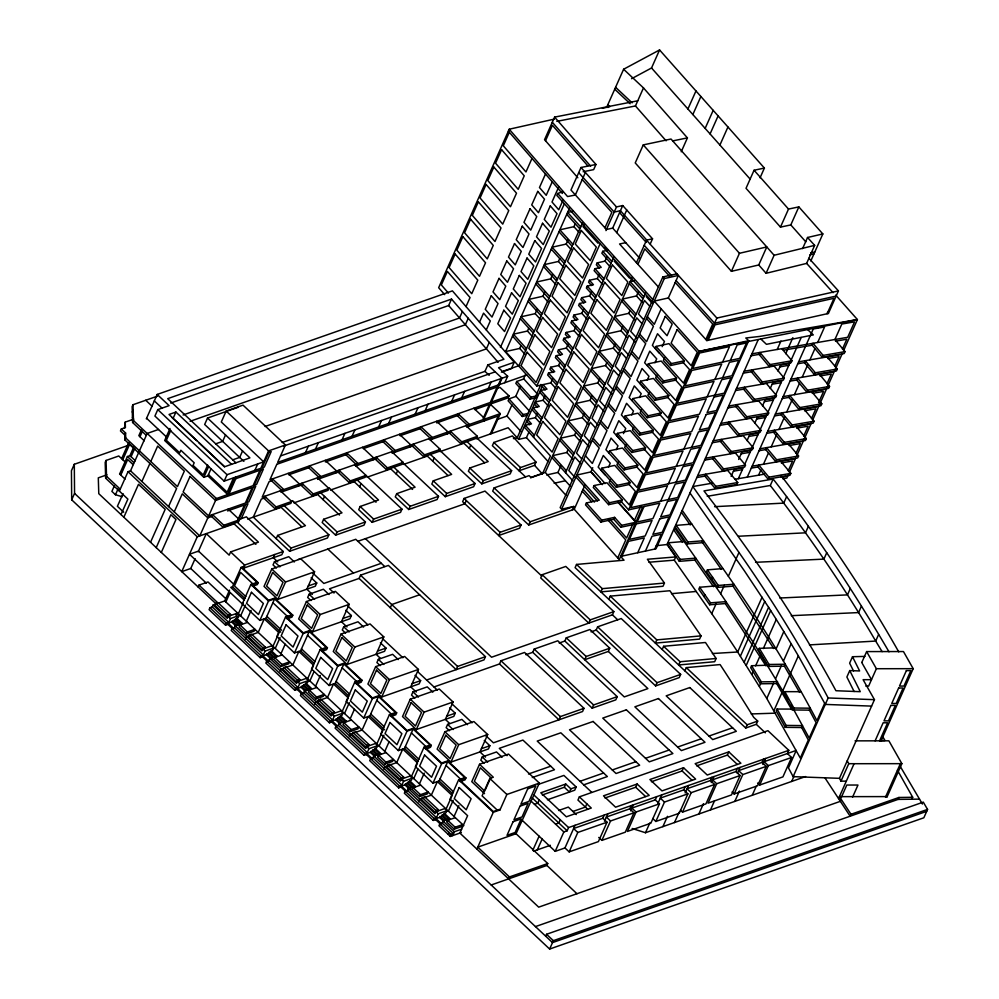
<?xml version="1.0" encoding="UTF-8"?>
<svg xmlns="http://www.w3.org/2000/svg" width="999" height="999" viewBox="0 0 999 999"><rect width="100%" height="100%" fill="white"/><g stroke="black" fill="none" stroke-linecap="round" stroke-linejoin="round"><path stroke-width="1.5" d="M608.528 467.107L610.239 463.236L603.309 455.482L598.176 467.107L605.094 474.862M616.271 449.725L617.981 445.841L611.051 438.086L605.918 449.712L624.1 469.88L636.962 467.107L637.824 465.172L622.489 448.002L609.627 450.774L608.766 452.709M623.438 433.616L625.724 428.459L618.806 420.691L613.661 432.317L620.591 440.072M631.755 414.935L633.466 411.064L626.548 403.309L621.403 414.922L628.334 422.677M639.497 397.54L641.208 393.668L634.29 385.914L629.145 397.54L647.327 417.694L660.202 414.922L661.063 412.987L645.729 395.816L632.854 398.589L631.992 400.524M647.24 380.144L648.963 376.273L642.032 368.519L636.9 380.144L643.818 387.899M654.994 362.749L656.705 358.878L649.775 351.124L644.642 362.749L662.812 382.917L675.686 380.132L676.548 378.209L661.213 361.039L648.339 363.811L647.477 365.746M662.162 346.653L664.447 341.483L657.517 333.728L652.384 345.354L659.303 353.109M128.796 445.167L74.301 464.285L71.441 470.716L71.691 499.825L549.637 949.05L923.838 817.781L927.559 809.402L923.276 802.122L546.553 934.277L545.691 936.2M71.691 499.825L74.563 493.394L74.301 464.285M125.025 461.85L118.781 455.981L106.044 460.452L105.182 462.387L105.657 478.221L127.884 499.113L120.991 514.572M133.741 419.143L125.237 422.115L125.412 427.56L121.316 428.996L120.454 430.919L124.713 434.927L124.863 439.897L176.598 488.523L168.569 506.555M125.237 422.115L124.5 428.134M157.405 396.166L132.992 404.732L132.13 406.655L132.605 422.502L146.316 435.389M132.293 412.1L133.154 410.164M124.713 434.927L125.574 432.992L121.316 428.996M132.455 417.532L133.317 415.596M105.657 478.221L106.518 476.286L106.044 460.452M124.863 439.897L125.724 437.962L125.574 432.992M132.605 422.502L133.466 420.567L132.992 404.732M121.628 458.641L128.809 442.52M122.765 459.715L129.683 444.18L133.079 447.377M114.273 486.038L111.888 491.396L115.459 494.755L122.315 496.715M125.05 479.095L119.63 474.001L127.41 456.531L129.945 455.644L133.654 447.315M122.677 469.355L120.792 473.588L119.63 474.001M120.767 475.062L127.685 459.528L133.079 464.597M141.334 430.045L138.836 435.664L144.281 440.784M146.329 418.831L157.193 394.443L452.41 290.871L514.235 362.237L511.376 368.668L501.411 372.165M131.081 456.705L134.79 448.376M139.972 436.738L142.47 431.118M115.459 494.755L117.969 489.123M119.368 491.108L128.009 471.703L130.532 470.816L147.165 433.454L158.504 429.483M157.193 394.443L169.106 405.644L157.78 409.615L154.92 416.059L224.163 481.143L260.826 468.281L268.569 450.899L285.414 444.98L243.019 405.132L226.174 411.039L221.303 421.99L263.699 461.85L227.035 474.7L224.163 481.143M123.039 493.656L117.407 506.306L123.726 512.25M123.839 517.245L138.499 484.303L165.172 509.378L150.512 542.32M141.883 481.481L149.925 463.449M150.774 461.513L157.667 446.053L184.34 471.128L177.46 486.588L125.724 437.962M173.052 418.494L175.924 412.05L231.543 464.335M170.017 428.471L164.66 440.509L203.821 477.322L207.879 475.899L210.976 468.943M170.779 430.369L166.358 440.284L179.708 452.822L180.844 450.249L194.193 462.787L193.044 465.359L203.259 474.962L207.68 465.047M238.299 407.242L207.53 418.032L204.658 424.475L243.893 461.363M156.194 547.652L170.854 514.722L175.961 519.517L161.301 552.447M174.238 511.9L182.28 493.856L207.817 517.869L212.063 516.371M203.821 477.322L208.591 466.62M225.512 434.94L222.652 441.383L215.647 443.843M235.065 521.715L234.103 523.863L197.253 536.788L181.731 571.653L190.759 568.493L195.105 558.728M234.628 479.108L259.965 470.217L253.084 485.676L216.421 498.538L199.788 535.901L130.532 470.816M242.545 450.961L239.685 457.405L232.68 459.852M198.214 551.76L206.281 533.628L229.171 555.144L230.607 551.923L258.429 542.157L236.626 521.665M233.491 478.034L227.185 492.207L208.454 474.612M235.489 477.172L227.747 494.567L207.879 475.899M228.908 494.155L235.789 478.696M223.851 525.262L212.5 514.597L211.638 516.52L222.989 527.197L223.851 525.262L239.523 519.767L228.172 509.103M198.114 587.05L198.976 585.114L207.992 581.955L226.348 599.213M254.87 470.379L257.73 463.936M238.486 518.481L244.48 505.007L227.585 510.926M239.048 519.418L245.642 504.595L247.964 503.783L241.358 518.606M239.523 519.767L238.661 521.703L222.989 527.197M225.549 625.149L226.411 623.214L228.734 622.402L212.263 606.93L209.952 607.754L209.091 609.677L225.549 625.149L227.872 624.338L230.444 618.543L239.148 615.484L236.875 613.349L228.184 616.408L227.322 618.344L213.124 605.007L211.988 607.579M285.414 444.98L277.672 462.375L526.785 374.987M213.124 605.007L224.738 600.936L229.545 590.109M225.861 601.997L230.082 592.532M244.38 600.212L230.757 587.4L232.492 586.8L241.134 567.395L244.031 566.371L244.605 566.908L243.744 568.843M283.254 551.523L244.605 565.084L243.182 568.306L281.818 554.745L283.254 551.523L246.353 516.845L237.887 519.817M276.074 506.943L264.723 496.278L263.861 498.214L275.212 508.878L276.074 506.943L291.733 501.448L280.382 490.784M283.816 489.547L282.954 491.483L271.603 480.819L272.465 478.883L283.816 489.547L319.93 476.91M227.372 617.157L228.222 615.234L230.544 614.41L218.057 602.684L215.734 603.496L214.885 605.431L227.372 617.157L229.683 616.346L230.544 614.41M305.494 452.622L308.366 446.178M236.551 618.031L242.22 623.364L235.264 625.811L233.978 628.708L228.296 623.376L233.953 620.579L238.286 617.419L239.148 615.484M236.014 615.284L236.875 613.349M242.27 603.883L250.899 584.477L257.03 582.33L241.134 567.395M238.361 613.736L243.169 602.909M260.177 657.692L261.026 655.769L263.349 654.944L234.403 627.747L232.08 628.558L231.219 630.481L260.177 657.692L262.487 656.88L265.072 651.086L273.776 648.026L271.503 645.903L262.799 648.95L261.938 650.886L235.264 625.811M240.622 615.871L245.442 605.044M291.733 501.448L290.871 503.384L275.212 508.878M298.614 485.989L299.475 484.053L288.124 473.389M315.497 449.113L318.369 442.669M276.186 538.648L277.622 535.427L305.444 525.674L283.641 505.182M244.605 566.908L242.282 567.719L258.179 582.654L257.317 584.59L252.422 586.313M242.22 623.364L241.795 624.338L236.114 618.993M274.775 554.495L273.339 557.717L277.747 561.85M246.303 621.203L251.124 610.389M294.355 561.962L288.748 556.693L274.475 561.7L273.039 564.922L276.311 568.006M312.362 594.393L306.83 589.198L314.573 571.803L300.774 558.828L271.778 569.005L264.036 586.401L277.834 599.375L315.309 586.226L316.745 583.004L311.139 577.747M246.516 633.89L247.377 631.955L254.92 629.308L254.058 631.243L246.516 633.89L239.148 626.96L239.997 625.024L247.54 622.377M245.467 639.06L246.616 636.475L258.217 632.404L264.248 618.881L279.008 632.754L272.977 646.278M249.226 634.964L248.364 636.9L261.988 649.712L262.849 647.777L265.172 646.965L251.548 634.153L249.226 634.964L262.849 647.777M313.199 493.918L301.848 483.254L300.986 485.189L312.337 495.854L313.199 493.918L328.858 488.424L317.507 477.759M320.941 476.523L320.08 478.459L308.728 467.794L309.59 465.859L320.941 476.523L356.543 464.06M265.522 497.627L261.326 499.1L253.296 517.132L289.623 551.273L291.059 548.064L328.883 534.79L292.545 500.649M234.278 584.727L198.501 551.098L189.473 554.258L259.865 620.416L268.506 601.011L274.625 598.863L291.658 614.872L285.527 617.02L276.885 636.425L294.493 652.959L300.612 650.811L309.253 631.418L326.273 647.414L320.155 649.562L311.513 668.968L329.108 685.514L335.239 683.366L343.881 663.96L360.901 679.957L359.752 682.542M342.045 439.797L344.917 433.354M259.865 620.416L265.984 618.269L274.625 598.863M277.834 599.375L285.577 581.98L314.573 571.803M323.089 499.65L324.525 496.428M352.048 436.288L354.907 429.845M328.858 488.424L327.997 490.359L312.337 495.854M335.751 472.964L336.613 471.029L325.249 460.364M264.31 648.888L265.172 646.965M320.192 492.345L341.995 512.849L323.614 519.293L322.178 522.514L335.614 535.152L363.998 525.187L365.434 521.965L329.096 487.824M271.179 650.574L276.848 655.906L269.892 658.353L268.594 661.251L262.924 655.918L266.408 654.695L272.914 649.962L273.776 648.026M294.792 690.247L295.654 688.311L297.977 687.499L269.031 660.289L266.708 661.101L265.846 663.036L294.792 690.247L297.115 689.422L299.7 683.628L308.404 680.581L306.131 678.446L297.427 681.493L296.566 683.428L269.892 658.353M275.249 648.413L280.07 637.599M349.463 482.829L350.324 480.894L365.996 475.399L365.135 477.335L349.463 482.829L338.112 472.152L338.973 470.229L350.324 480.894M358.079 463.499L357.217 465.434L345.866 454.77L346.715 452.834L358.079 463.499L393.169 451.223M258.179 582.654L252.048 584.802L268.519 600.274L274.638 598.126L292.807 615.197L291.945 617.132L287.038 618.856M554.308 119.106L509.228 129.221L438.661 287.7L444.68 294.63M328.883 534.79L327.447 538.011L289.623 551.273M282.168 654.919L274.625 657.567L273.763 659.502L281.144 666.433L288.686 663.786L289.548 661.862L282.005 664.497L281.144 666.433M509.328 132.268L503.309 145.792L525.961 171.953L531.992 158.416M330.457 490.059L354.22 481.73L355.182 479.582M378.596 426.973L381.468 420.529M276.848 655.906L276.423 656.88L270.741 651.548M280.931 653.746L285.14 644.28M328.971 594.505L323.376 589.235L309.103 594.243L307.667 597.464L310.939 600.549M335.614 535.152L337.05 531.93L365.434 521.965M346.99 626.935L341.458 621.74L349.2 604.345L335.402 591.383L306.406 601.548L298.664 618.943L312.462 631.917L349.937 618.768L351.373 615.546L345.766 610.289M359.64 486.825L361.076 483.603M388.599 423.464L391.458 417.02M372.877 459.94L373.738 458.004L362.387 447.34M280.095 671.603L281.243 669.03L292.844 664.959L298.876 651.423L313.624 665.297M283.853 667.519L282.992 669.442L296.616 682.255L298.938 681.443L299.8 679.507L286.176 666.695L283.853 667.519L297.477 680.319L299.8 679.507M170.692 403.047L448.663 305.532L451.523 299.088L503.933 359.265L487.849 364.91L484.977 371.353L282.205 442.482M294.493 652.959L303.122 633.566L309.253 631.418M356.743 479.532L378.546 500.024L360.164 506.481L358.728 509.69L372.165 522.327L400.549 512.362L401.973 509.153L354.645 464.735M312.462 631.917L320.204 614.522L349.2 604.345M387.462 467.869L376.111 457.205L375.249 459.128L386.601 469.805L387.462 467.869L403.121 462.375L391.77 451.71M395.204 450.474L394.343 452.41L382.992 441.745L383.853 439.81L395.204 450.474L431.243 437.862M367.008 477.247L390.771 468.906L391.72 466.758M415.147 414.148L418.019 407.704M296.616 682.255L297.477 680.319M462.387 311.551L459.515 317.994L183.092 414.972M466.021 306.581L470.042 297.565L447.377 271.416L441.346 284.94L448.389 293.069M372.165 522.327L373.601 519.105L401.973 509.153M637.749 100.799L554.595 117.108L544.555 139.648L577.847 177.785M305.806 683.116L311.476 688.461L304.52 690.896L303.221 693.793L297.552 688.461L301.024 687.237L307.542 682.504L308.404 680.581M396.191 474.001L397.627 470.779M425.149 410.639L428.009 404.208M545.516 140.759L552.41 125.3L587.762 165.784M403.121 462.375L402.26 464.31L386.601 469.805M410.002 446.915L410.864 444.98L399.513 434.315M307.605 678.821L313.024 666.645M468.244 318.294L465.384 324.737L190.122 421.291M329.42 722.789L330.282 720.853L332.605 720.042L303.659 692.831L301.336 693.643L300.474 695.579L329.42 722.789L331.743 721.977L334.328 716.171L343.032 713.124L340.759 710.988L332.055 714.035L331.193 715.971L304.52 690.896M309.877 680.956L314.098 671.49M292.807 615.197L286.676 617.357L303.134 632.829L309.265 630.669L327.422 647.752L326.561 649.675L321.666 651.398M316.795 687.462L309.253 690.109L308.391 692.045L315.771 698.975L323.314 696.34L324.176 694.405L316.633 697.052L315.771 698.975M334.041 593.031L329.533 588.786L359.091 578.421L360.527 575.199L388.399 565.422L485.464 656.655L484.028 659.877L426.598 680.019M393.294 466.708L415.097 487.2L396.715 493.656L395.279 496.878L408.716 509.502L437.1 499.55L438.524 496.328L402.197 462.175M315.547 686.301L320.367 675.474M363.599 627.047L358.004 621.79L343.718 626.798L342.295 630.019L345.567 633.091M479.52 322.165L483.541 313.149L490.297 320.941L486.276 329.957M545.491 174.001L539.472 187.537L546.216 195.317L552.247 181.793M380.507 658.441L376.086 654.283L383.828 636.9L370.03 623.925L341.021 634.09L333.279 651.485L347.09 664.46L384.565 651.311L385.989 648.089L380.394 642.832M424.587 454.845L413.236 444.18L412.375 446.103L423.726 456.78L424.587 454.845L440.259 449.35L428.896 438.686M432.33 437.45L431.468 439.385L420.117 428.708L420.979 426.785L432.33 437.45L467.857 425.012M314.722 704.145L315.871 701.573L327.472 697.502L333.491 683.965L348.251 697.839L342.232 711.375M318.481 700.062L317.62 701.997L331.243 714.797L333.566 713.985L334.428 712.05L320.804 699.25L318.481 700.062L332.105 712.861L334.428 712.05M451.698 401.323L454.57 394.892M319.942 701.173L320.804 699.25M329.108 685.514L337.749 666.108L343.881 663.96M408.716 509.502L410.152 506.281L438.524 496.328M432.742 461.176L434.178 457.954M461.7 397.827L464.56 391.383M440.259 449.35L439.398 451.286L423.726 456.78M447.14 433.891L448.002 431.955L436.65 421.291M489.26 342.42L486.401 348.863L265.135 426.486M558.891 186.538L552.01 201.998L558.753 209.79L562.974 200.324M347.09 664.46L354.832 647.065L383.828 636.9M563.224 191.546L557.717 193.481L556.855 195.417L651.947 301.448M429.832 453.883L451.648 474.388L433.266 480.831L431.83 484.053L445.267 496.678L473.638 486.725L475.074 483.504L438.748 449.363M331.243 714.797L332.105 712.861M760.064 177.785L764.397 168.069L659.565 49.95L623.613 69.243L606.98 106.606L607.954 107.517M500.412 347.402L564.398 203.671M554.595 117.108L595.966 164.473L581.006 167.482L570.966 190.035L606.455 229.483L612.687 228.097L622.727 205.544L652.534 238.811L650.237 243.956M336.713 725.274L332.168 721.003L335.652 719.779L342.17 715.059L343.032 713.124M360.901 679.957L354.782 682.105L346.141 701.51L363.736 718.056L369.867 715.908L378.496 696.503L395.529 712.512L389.41 714.66L380.769 734.053L398.364 750.599L404.483 748.451L413.124 729.045L430.157 745.054L429.008 747.627M461.725 441.82L450.362 431.156L449.513 433.079L460.864 443.756L461.725 441.82L477.385 436.326L466.034 425.649M469.468 424.425L468.606 426.361L457.255 415.684L458.116 413.761L469.468 424.425L500.312 413.623L490.959 404.832M335.964 726.186L335.102 728.121L364.048 755.331L366.371 754.52L368.943 748.713L377.647 745.666L375.387 743.531L366.683 746.59L365.821 748.513L339.136 723.438L338.274 725.374L335.964 726.186L364.91 753.396L367.232 752.584L338.274 725.374M390.322 607.754L391.745 604.545L419.617 594.767M488.249 388.511L491.121 382.068M344.505 713.511L349.325 702.684M552.709 378.658L550.836 382.879L536.763 386.026L505.631 351.573L569.418 208.316M581.006 167.482L585.377 172.49L575.337 195.03L567.569 196.553L509.228 129.221M327.422 647.752L321.303 649.899L337.762 665.371L343.893 663.224L362.05 680.294L361.188 682.23L356.293 683.94M351.423 720.017L343.881 722.652L343.019 724.587L350.399 731.53L357.942 728.883L358.803 726.947L351.261 729.595L350.399 731.53M445.267 496.678L446.69 493.456L475.074 483.504M340.422 715.659L346.104 721.003L345.666 721.965L339.997 716.633M469.293 448.364L470.729 445.142M595.966 164.473L593.668 169.63L583.191 171.741M483.141 418.469L489.398 404.408L474.75 409.553M498.251 385.002L501.111 378.559M350.174 718.843L354.395 709.365M484.29 418.082L502.022 378.234L487.849 364.91M477.385 436.326L476.523 438.261L460.864 443.756M484.265 420.866L485.127 418.931L473.776 408.266M398.226 659.59L392.632 654.333L378.346 659.34L376.91 662.562L380.194 665.634M416.233 692.032L410.714 686.837L418.456 669.442L404.657 656.468L375.649 666.645L367.907 684.028L381.705 697.002L419.18 683.865L420.616 680.644L415.022 675.374M505.631 351.573L519.717 348.426L520.966 345.617M526.498 348.688L513.386 334.178L527.46 331.044L528.708 328.221M534.24 331.306L521.128 316.783L535.202 313.649L537.075 309.428M541.982 313.911L528.871 299.388L542.944 296.253L544.817 292.033M549.725 296.516L536.613 282.005L550.686 278.858L552.559 274.638M557.467 279.121L544.355 264.61L558.429 261.463L559.69 258.654M565.209 261.726L552.097 247.215L566.171 244.068L568.056 239.86M572.951 244.33L559.84 229.82L573.926 226.673L575.174 223.863M504.795 382.704L507.654 376.261L498.576 367.732L514.235 362.237M349.35 736.688L350.499 734.115L362.1 730.044L368.119 716.52L382.879 730.381L376.86 743.918M466.383 441.058L488.199 461.563L469.805 468.007L468.381 471.228L481.818 483.853L510.189 473.901L511.625 470.679L476.436 437.599M353.109 732.604L352.247 734.54L365.871 747.339L368.194 746.528L369.043 744.592L355.432 731.792L353.109 732.604L366.733 745.404L369.043 744.592M518.743 366.084L582.529 222.827M631.568 78.709L651.535 67.982L659.565 49.95M556.83 121.366L635.451 105.956L643.481 87.912L623.613 69.243M363.736 718.056L372.377 698.651L378.496 696.503M490.259 434.003L498.301 415.971L466.72 427.048M584.215 223.901L583.004 226.611L598.064 243.281M491.421 433.603L500.312 413.623M497.027 388.386L499.975 387.35L509.053 395.891L508.191 397.814L490.559 404.008M521.041 524.975L500.124 532.317L498.688 535.539L519.617 528.196L521.041 524.975L485.002 491.096L464.073 498.439L462.637 501.66L541.82 576.086M516.108 396.366L508.953 398.876L508.104 400.811L522.265 416.496L527.484 415.322M523.851 378.971L516.708 381.481L515.846 383.416L530.007 399.101L536.538 397.639M466.308 500.536L464.872 503.758L357.879 541.296M536.013 462.125L520.504 467.569L519.068 470.791L534.577 465.347L536.013 462.125L512.362 435.951L493.806 442.47L492.37 445.691L525.511 476.835M381.705 697.002L389.448 679.607L418.456 669.442M496.715 419.655L506.968 416.059L511.913 404.97M520.242 386.251L515.859 396.091L529.97 411.713M525.387 374.687L523.601 378.696L537.712 394.318M481.818 483.853L483.241 480.644L511.625 470.679M365.871 747.339L366.733 745.404M364.048 755.331L364.91 753.396M375.05 748.214L380.731 753.546L373.763 755.981L372.477 758.89L366.795 753.546L370.279 752.334L376.785 747.602L377.647 745.666M604.957 227.822L611.838 212.362L582.217 179.57M522.265 416.496L523.126 414.56L528.346 413.399M530.007 399.101L530.869 397.165L537.4 395.704M643.269 144.892L635.239 162.924L731.418 271.316L758.753 264.972L766.782 246.94L671.028 139.023L643.269 144.892L739.447 253.284L766.782 246.94L774.113 255.269L814.66 245.367L807.542 237.487L802.609 248.589M398.676 787.874L399.538 785.938L401.848 785.127L372.902 757.916L370.579 758.728L369.717 760.664L398.676 787.874L400.999 787.062L403.571 781.268L412.275 778.209L410.002 776.073L401.298 779.133L400.449 781.056L373.763 755.981M536.763 386.026L600.237 243.456M605.943 230.619L616.495 206.93L622.727 205.544M379.121 746.053L383.941 735.227M631.992 277.61L545.267 472.377L530.968 477.397L529.083 475.636L494.118 487.899L492.682 491.121L528.721 524.999L574.238 509.265L585.002 485.077M540.934 384.428L517.182 437.787L513.436 438.623M362.05 680.294L355.931 682.442L372.39 697.914L378.509 695.766L396.678 712.836L395.816 714.772L390.921 716.483M476.598 438.798L508.104 427.747L518.606 439.385L542.994 384.627L547.002 389.123L540.771 390.459L539.91 392.395L549 402.46M559.827 362.674L558.578 365.484L550.736 367.232L549.875 369.168L552.884 372.54M568.194 343.881L566.321 348.089L558.478 349.837L557.617 351.773L560.626 355.144M575.948 326.486L574.063 330.694L566.221 332.455L565.359 334.378L568.369 337.749M583.691 309.091L581.805 313.311L573.963 315.06L573.101 316.995L576.111 320.354M591.433 291.696L589.547 295.916L581.705 297.665L580.844 299.6L583.853 302.959M599.175 274.3L597.302 278.521L589.447 280.269L588.598 282.205L591.595 285.564M606.917 256.905L605.044 261.126L597.202 262.874L596.341 264.81L599.338 268.182M537.225 413.449L535.352 417.669L527.497 419.418L531.505 423.901L525.287 425.249L524.425 427.185L550.424 455.956L542.395 474.001L534.577 465.347M544.967 396.054L543.094 400.274L535.239 402.023L539.26 406.518L533.029 407.854L532.167 409.79L541.258 419.855M550.736 367.232L554.745 371.728L548.513 373.064L547.652 375L556.743 385.065M558.478 349.837L562.487 354.333L556.256 355.669L555.394 357.605L564.485 367.669M566.221 332.455L570.229 336.938L563.998 338.286L563.136 340.209L572.24 350.274M573.963 315.06L577.971 319.543L571.74 320.891L570.891 322.827L579.982 332.892M581.705 297.665L585.714 302.148L579.495 303.496L578.633 305.432L587.724 315.497M589.447 280.269L593.456 284.765L587.237 286.101L586.376 288.037L595.466 298.102M597.202 262.874L601.211 267.37L594.979 268.706L594.118 270.642L603.209 280.707M607.704 250.237L602.722 251.311L601.86 253.247L610.951 263.311M380.731 753.546L380.294 754.507L374.625 749.175M384.802 751.385L389.023 741.92M639.535 258.054L616.695 232.58L626.735 210.027M432.854 692.132L427.247 686.875L412.974 691.882L411.538 695.104L414.81 698.176M518.606 439.385L526.448 437.637L528.921 432.08M449.762 723.538L445.329 719.38L453.084 701.985L439.273 689.01L410.277 699.188L402.535 716.583L416.333 729.545L453.808 716.408L455.244 713.186L449.65 707.916M385.027 764.073L385.889 762.137L393.431 759.49L392.57 761.425L385.027 764.073L377.647 757.13L378.509 755.207L386.051 752.559M383.978 769.23L385.114 766.658L396.728 762.587L402.747 749.063L417.507 762.936L411.476 776.46M533.516 437.25L613.861 256.78M387.724 765.147L386.875 767.082L400.487 779.882L402.809 779.07L403.671 777.135L390.047 764.335L387.724 765.147L401.348 777.946L403.671 777.135M398.364 750.599L407.005 731.193L413.124 729.045M687.924 108.991L695.966 90.959M416.333 729.545L424.076 712.162L453.084 701.985M692.844 114.535L700.886 96.503M400.487 779.882L401.348 777.946M681.243 151.773L687.412 137.887L643.481 87.912M636.463 262.7L646.503 240.16L652.534 238.811M485.464 656.655L457.592 666.433L456.156 669.642L359.091 578.421M409.677 780.756L415.347 786.088L408.391 788.536L407.105 791.433L401.423 786.088L404.907 784.877L411.413 780.144L412.275 778.209M637.911 264.298L644.792 248.838L669.63 276.323M430.157 745.054L424.026 747.202L415.397 766.608L432.992 783.141L439.11 780.993L447.752 761.588L464.785 777.597L458.653 779.744L450.012 799.15L467.607 815.684L459.865 833.079L538.686 907.154L840.371 801.335L841.233 799.4M433.291 820.416L434.153 818.481L436.476 817.669L407.53 790.459L405.207 791.283L404.345 793.206L433.291 820.416L435.614 819.605L438.199 813.81L446.903 810.751L444.63 808.616L435.926 811.675L435.064 813.611L408.391 788.536M413.748 778.596L417.969 769.13M528.721 524.999L530.157 521.778L573.838 506.456L572.402 509.677M705.144 128.396L713.186 110.365M396.678 712.836L390.559 714.984L407.018 730.456L413.136 728.308L431.306 745.379L430.444 747.314L425.549 749.038M420.666 785.102L413.124 787.749L412.262 789.672L419.642 796.615L427.185 793.968L428.047 792.032L420.504 794.68L419.642 796.615M546.653 474.975L557.917 472.452L561.001 465.522M566.421 470.779L552.722 455.631L566.808 452.485L568.056 449.675M574.163 453.384L560.476 438.236L574.55 435.089L575.799 432.28M581.905 435.989L568.219 420.841L582.292 417.694L584.165 413.486M589.647 418.606L575.961 403.446L590.034 400.312L591.908 396.091M597.39 401.211L583.703 386.051L597.777 382.917L599.65 378.696M605.132 383.816L591.445 368.656L605.519 365.522L606.78 362.712M612.887 366.421L599.188 351.273L613.261 348.127L615.147 343.906M620.629 349.026L606.93 333.878L621.016 330.731L622.889 326.511M628.371 331.631L614.685 316.483L628.758 313.336L630.007 310.527M636.113 314.235L622.427 299.088L636.5 295.941L638.373 291.733M419.43 783.928L424.25 773.101M710.077 133.941L718.106 115.909M467.47 724.675L461.875 719.417L447.602 724.425L446.166 727.647L449.438 730.719M485.489 757.117L479.957 751.922L487.699 734.527L473.901 721.553L444.905 731.73L437.162 749.125L450.961 762.1L488.436 748.95L489.872 745.729L484.265 740.471M418.593 801.785L419.742 799.2L431.343 795.129L437.375 781.605L452.135 795.479L446.103 809.003M565.559 472.714L645.691 292.719M422.352 797.689L421.491 799.625L435.114 812.424L435.976 810.501L438.299 809.677L424.675 796.877L422.352 797.689L435.976 810.501M432.992 783.141L441.633 763.736L447.752 761.588M719.917 145.042L727.946 126.998M676.922 273.826L662.849 276.96L560.164 507.579L561.613 509.19L573.838 506.456M561.613 509.19L664.285 278.559L678.371 275.424L668.331 297.964L654.258 301.111L699.15 351.386L857.417 319.555L835.688 295.08M450.961 762.1L458.703 744.705L487.699 734.527M433.978 686.95L499.512 663.96L500.949 660.739L524.562 652.459L583.99 708.316L582.554 711.538L493.406 742.806L485.551 735.439M542.17 574.712L540.734 577.934L588.798 623.114L590.234 619.892L613.848 611.613L565.784 566.433L542.17 574.712L590.234 619.892M661.176 308.866L654.295 324.325L647.364 316.571M437.437 811.613L438.299 809.677M592.757 467.694L590.871 471.903L602.26 484.665M444.305 813.298L449.975 818.631L443.019 821.078L441.72 823.975L436.051 818.643L439.535 817.419L446.041 812.686L446.903 810.751M450.324 836.425L451.186 834.49L453.509 833.678L442.157 823.014L439.835 823.825L438.973 825.748L450.324 836.425L461.351 832.554M448.376 811.138L453.196 800.311M600.387 482.142L591.196 471.84L576.81 475.049L599.263 500.174L586.388 502.959L585.526 504.882L600.861 522.052L613.736 519.28L614.597 517.357L621.703 525.312L636.163 522.202L617.769 501.598M594.13 485.564L593.269 487.487L608.603 504.67L621.478 501.885L622.34 499.962L607.005 482.792L594.13 485.564L609.465 502.734L622.34 499.962M601.873 468.169L601.023 470.104L616.358 487.275L629.22 484.503L630.082 482.567L614.747 465.397L601.873 468.169L617.22 485.339L630.082 482.567M617.37 433.379L616.508 435.314L631.843 452.485L644.717 449.712L645.566 447.777L630.232 430.606L617.37 433.379L632.704 450.549L645.566 447.777M625.112 415.984L624.25 417.919L639.585 435.089L652.459 432.317L653.321 430.382L637.986 413.211L625.112 415.984L640.446 433.154L653.321 430.382M640.596 381.206L639.735 383.129L655.069 400.299L667.944 397.527L668.806 395.604L653.471 378.421L640.596 381.206L655.931 398.376L668.806 395.604M656.081 346.416L655.232 348.351L670.566 365.522L683.428 362.749L684.29 360.814L668.955 343.644L656.081 346.416L671.415 363.586L684.29 360.814M431.306 745.379L425.174 747.527L441.645 762.999L447.764 760.851L465.934 777.921L465.072 779.857L460.164 781.58M455.294 817.644L447.752 820.291L446.89 822.227L454.27 829.158L461.813 826.51L462.674 824.575L455.132 827.222L454.27 829.158M449.975 818.631L449.55 819.605L443.868 814.26M454.058 816.47L458.866 805.656M502.097 757.23L496.503 751.96L482.23 756.967L480.794 760.189L484.065 763.273M448.064 834.29L448.913 832.354M515.809 834.252L539.36 783.079L508.528 754.095L479.532 764.272L471.778 781.668L484.527 793.643M449.762 835.888L450.624 833.965M532.754 652.31L534.19 649.088L557.804 640.796L617.22 696.653L615.796 699.874L592.182 708.166L532.754 652.31L525.874 654.72M610.364 479.595L609.165 482.305L629.32 504.882L635.352 491.358L628.284 483.454M618.106 462.212L616.907 464.91L637.062 487.487L643.094 473.963L637.037 467.182M625.849 444.817L624.65 447.515L644.817 470.092L650.836 456.568L643.781 448.663M633.603 427.422L632.392 430.132L652.559 452.697L658.578 439.173L651.523 431.268M641.346 410.027L640.134 412.737L660.302 435.314L666.321 421.778L659.265 413.886M649.088 392.632L647.876 395.342L668.044 417.919L674.063 404.383L668.019 397.614M656.83 375.237L655.631 377.947L675.786 400.524L681.805 387L674.75 379.096M664.572 357.842L663.373 360.552L683.528 383.129L689.56 369.605L682.492 361.7M461.625 829.207L454.37 831.742L452.647 835.614L452.085 835.077M843.556 350.686L857.417 319.555L759.665 336.438L745.791 337.999L748.688 340.709L656.043 548.776L620.654 556.406L624.025 560.202L576.523 564.435L575.099 567.657L745.716 728.021L756.28 724.312L757.704 721.091L753.696 717.319L747.914 708.016A2918.116 1673.762 24 0 0 721.927 667.357L720.104 664.572L686.313 667.619L684.877 670.841M764.397 168.069L754.058 170.255L746.028 188.299L780.469 227.11L790.808 224.925L798.838 206.893L822.839 233.941L810.826 260.939M600.861 522.052L601.723 520.129L614.597 517.357M608.603 504.67L609.465 502.734M616.358 487.275L617.22 485.339M624.1 469.88L624.962 467.944L637.824 465.172M631.843 452.485L632.704 450.549M639.585 435.089L640.446 433.154M647.327 417.694L648.189 415.771L661.063 412.987M655.069 400.299L655.931 398.376M662.812 382.917L663.673 380.981L676.548 378.209M670.566 365.522L671.415 363.586M479.532 764.272L493.331 777.247L489.835 778.471L482.092 795.866L497.465 810.301M485.339 789.759L490.771 777.584L480.369 767.806L474.35 781.33L484.74 791.108M559.19 643.031L564.847 641.046L566.283 637.824L589.897 629.532L609.765 648.214L608.329 651.435L584.715 659.715L586.151 656.493L609.765 648.214M731.418 271.316L739.447 253.284M476.898 849.088L493.281 812.287L499.987 809.939L506.868 794.48L539.36 783.079M613.736 519.28L620.854 527.247L621.703 525.312M620.429 500.711L628.596 509.852L699.15 351.386L748.688 340.709M705.843 339.498L712.724 324.026L675.212 282.505M668.331 297.964L706.842 340.597L716.882 318.057L838.436 290.909L808.915 258.242M708.116 340.309L714.997 324.85L834.003 298.289L827.122 313.748M664.447 583.041L602.31 588.661L600.874 591.883L663.024 586.263L664.447 583.041L647.377 559.265L675.711 556.93L674.288 560.152L711.725 613.636A1646.539 944.417 24 0 1 736.35 649.937L766.782 698.463L800.299 758.041L808.328 739.997L801.66 727.522L802.522 725.599L786.101 725.411L777.047 709.04L793.393 709.09M617.732 557.966L625.761 539.935L608.154 520.217M632.879 523.938L626.623 537.999L610.052 519.443M634.365 520.604L640.621 506.555M636.163 522.202L635.314 524.138L620.854 527.247M621.952 556.131L628.546 541.308L644.305 537.912L637.712 552.734M608.816 599.35L610.252 596.128L669.892 590.734L701.036 635.876L699.6 639.098L655.369 643.106L656.805 639.884L701.036 635.876M596.178 630.057L597.614 626.835L621.228 618.543L680.656 674.4L679.22 677.622L655.606 685.913L596.178 630.057L591.033 631.855M583.99 708.316L560.364 716.595L558.941 719.817L499.512 663.96M780.469 227.11L788.511 209.066L798.838 206.893M660.651 501.198L667.532 485.739L637.624 492.182L630.744 507.642L677.697 497.527L684.577 482.067L675.262 484.078L668.381 499.537M668.393 483.803L675.287 468.344L645.366 474.787L638.486 490.247L685.439 480.132L692.332 464.672L683.004 466.683L676.123 482.142M676.148 466.408L683.029 450.949L653.109 457.392L646.228 472.864L693.181 462.737L700.074 447.277L690.746 449.288L683.865 464.747M683.89 449.013L690.771 433.554L660.851 440.01L653.97 455.469L700.936 445.342L707.816 429.882L698.488 431.893L691.608 447.352M707.117 396.84L713.998 381.381L684.09 387.824L677.197 403.284L724.163 393.169L731.043 377.709L721.728 379.707L714.834 395.179M714.859 379.445L721.74 363.986L691.832 370.429L684.952 385.889L731.905 375.774L738.785 360.314L729.47 362.325L722.589 377.784M722.602 362.05L729.495 346.591L699.575 353.034L692.694 368.494L739.647 358.379L746.54 342.919L737.212 344.93L730.331 360.389M365.422 538.648L491.57 657.23L612.412 614.835L613.848 611.613M758.753 264.972L766.083 273.301L774.113 255.269M645.429 551.073L652.022 536.251L661.35 534.24L654.757 549.063M539.198 799.962L537.762 803.184L534.477 804.332M508.603 878.883L509.465 876.947L547.752 863.523L516.046 833.715L477.759 847.152L509.465 876.947M592.182 708.166L593.606 704.944L617.22 696.653M675.711 556.93L667.02 544.517L758.179 339.772M684.09 541.483L668.531 542.769L667.669 544.692L679.32 561.338L694.879 560.064L713.548 586.725M676.273 525.374L675.411 527.297L687.062 543.943L702.622 542.669L703.483 540.734L687.924 542.007L676.273 525.374L691.832 524.088M532.842 850.249L539.098 836.2M542.307 794.979L564.323 787.249L565.759 784.028L570.866 788.835L576.173 786.975L563.898 775.436L538.299 784.415M537.312 849.874L542.32 838.623M570.866 788.835L569.43 792.057L564.323 787.249M766.083 273.301L806.63 263.399L814.66 245.367M560.302 819.792L558.866 823.014L555.581 824.163M576.173 786.975L574.737 790.197L547.415 799.774M679.32 561.338L680.182 559.403L668.531 542.769M687.062 543.943L687.924 542.007M491.196 884.989L546.89 865.446L547.752 863.523M715.833 486.326L705.731 474.2L704.869 476.136L714.972 488.249L715.833 486.326L737.749 482.529L727.647 470.417L697.714 475.586M723.576 468.931L713.473 456.805L712.612 458.741L722.714 470.854L723.576 468.931L745.491 465.147L735.389 453.022L705.456 458.191M731.318 451.536L721.216 439.41L720.354 441.346L730.456 453.471L731.318 451.536L753.234 447.752L743.131 435.626L713.199 440.796M739.06 434.14L728.958 422.028L728.096 423.951L738.199 436.076L739.06 434.14L760.976 430.357L750.873 418.244L720.941 423.401M746.802 416.745L736.7 404.632L735.838 406.568L745.941 418.681L746.802 416.745L768.731 412.962L758.616 400.849L728.696 406.019M754.557 399.35L744.442 387.237L743.581 389.173L753.696 401.286L754.557 399.35L776.473 395.567L766.37 383.454L736.438 388.623M762.299 381.955L752.185 369.842L751.323 371.778L761.438 383.891L762.299 381.955L784.215 378.171L774.113 366.059L744.18 371.228M770.042 364.573L759.939 352.447L759.078 354.383L769.18 366.496L770.042 364.573L791.957 360.776L781.855 348.663M777.197 349.463L780.956 341.034M522.077 820.191L555.219 851.348L563.861 831.942L567.145 830.793L568.581 827.572L788.81 750.324L767.931 730.694L579.37 796.84L577.946 800.062L587.637 809.165M555.219 851.348L564.959 847.939L575.037 825.311M731.131 476.361L734.29 469.268L743.231 467.732L738.348 478.683M738.661 459.428L742.032 451.873L750.973 450.337M747.04 440.634L749.774 434.49L758.716 432.942M754.782 423.239L757.517 417.095L766.458 415.547M762.524 405.844L765.259 399.7L774.2 398.151M770.266 388.449L773.001 382.305L781.942 380.756L744.48 464.922M778.009 371.066L780.756 364.91L789.685 363.361M785.751 353.671L792.869 337.674M694.879 560.064L695.741 558.129L680.182 559.403M586.85 803.858L585.414 807.08L572.939 811.45M564.959 847.939L569.155 851.872L577.797 832.467L607.042 822.214L602.847 818.268L573.601 828.533L577.797 832.467M662.175 649.5L663.611 646.278L705.481 642.494L716.108 658.491L714.672 661.713L678.633 664.972L680.069 661.75L716.108 658.491M783.191 377.947L801.186 337.537M737.749 482.529L736.887 484.465L714.972 488.249M745.491 465.147L744.63 467.07L722.714 470.854M753.234 447.752L752.372 449.687L730.456 453.471M760.976 430.357L760.127 432.292L738.199 436.076M768.731 412.962L767.869 414.897L745.941 418.681M776.473 395.567L775.611 397.502L753.696 401.286M784.215 378.171L783.353 380.107L761.438 383.891M791.957 360.776L791.096 362.712L769.18 366.496M747.289 477.135L813.261 328.971L824.55 327.023L817.669 342.482M655.606 685.913L657.042 682.692L680.656 674.4M715.234 585.976L699.675 587.25L698.813 589.185L709.677 604.782L725.286 603.571L766.008 665.921M722.976 568.581L707.417 569.855L706.555 571.79L717.419 587.387L733.029 586.176L773.75 648.526M783.403 350.187L812.15 345.217L813.011 343.281L823.114 355.407L845.042 351.611L834.927 339.498L841.82 324.038L854.57 321.84L847.676 337.3L751.922 353.833M602.847 818.268L604.283 815.047M706.842 340.597L828.396 313.461L838.436 290.909M703.933 596.503L704.794 594.567L699.675 587.25M711.688 579.108L712.537 577.172L707.417 569.855M604.482 821.203L607.767 813.823M758.578 475.187L760.876 470.029M763.461 464.235L768.456 452.984M771.203 446.84L776.835 434.19M778.945 429.445L784.577 416.795M786.688 412.05L792.319 399.4M794.43 394.655L799.437 383.416M802.172 377.272L807.804 364.623M809.914 359.877L814.922 348.626M549.637 949.05L553.359 940.671L927.559 809.402M607.042 822.214L598.401 841.608L569.155 851.872M598.751 837.437L601.885 840.384L610.526 820.991L633.94 812.774L629.757 808.828L606.343 817.045L610.526 820.991M709.677 604.782L710.526 602.847L704.794 594.567M717.419 587.387L718.281 585.451L712.537 577.172M768.905 477.16L758.803 465.034L757.941 466.97L768.056 479.083L768.905 477.16L790.833 473.364L780.731 461.251M776.66 459.765L766.545 447.639L765.684 449.575L775.798 461.688L776.66 459.765L798.576 455.981L788.473 443.856M784.402 442.37L774.3 430.244L773.438 432.18L783.541 444.305L784.402 442.37L806.318 438.586L796.215 426.461M792.145 424.975L782.042 412.862L781.181 414.785L791.283 426.91L792.145 424.975L814.06 421.191L803.958 409.066M799.887 407.58L789.784 395.467L788.923 397.39L799.025 409.515L799.887 407.58L821.802 403.796L811.7 391.683M807.629 390.184L797.527 378.072L796.665 380.007L806.767 392.12L807.629 390.184L829.545 386.401L819.442 374.288M815.371 372.789L805.269 360.676L804.407 362.612L814.51 374.725L815.371 372.789L837.299 369.006L827.184 356.893M812.15 345.217L822.264 357.33L823.114 355.407M711.725 613.636L716.058 603.92M787.786 699.188L753.109 642.095L720.629 593.668L724.375 585.239M824.674 703.284L816.932 720.666C790.584 670.691 760.751 622.564 728.371 576.273L738.973 552.435L692.844 486.538L712.287 483.179M604.982 798.014L635.701 787.237L637.137 784.015L649.225 795.379L615.571 807.18L603.496 795.816L637.137 784.015M707.255 496.303L770.291 485.489L773.151 479.045C815.883 533.753 853.97 591.895 888.985 651.798M629.757 808.828L631.193 805.606M630.631 810.863L633.304 804.869M725.286 603.571L726.136 601.635L710.526 602.847M733.029 586.176L733.89 584.24L718.281 585.451M633.94 812.774L625.312 832.179L601.885 840.384M636.051 812.025L627.422 831.43L650.836 823.226L659.477 803.82L655.282 799.874L631.868 808.091L636.051 812.025L659.477 803.82M788.236 470.816L792.619 460.989L781.28 462.937M795.978 453.434L800.361 443.593L789.023 445.542M803.72 436.039L808.104 426.198L796.765 428.159M811.463 418.643L815.846 408.803L804.507 410.764M818.581 402.659L823.588 391.408L812.262 393.369M826.947 383.853L831.33 374.013L820.004 375.974M834.702 366.458L839.073 356.618L827.746 358.579M842.444 349.063L846.815 339.235L835.489 341.183M788.124 475.199L786.862 478.034L782.729 478.746M789.385 472.377L795.679 458.216M796.94 455.394L811.425 422.852M812.686 420.017L842.294 353.521M790.833 473.364L789.972 475.299L768.056 479.083M798.576 455.981L797.714 457.904L775.798 461.688M806.318 438.586L805.456 440.509L783.541 444.305M814.06 421.191L813.198 423.126L791.283 426.91M821.802 403.796L820.941 405.731L799.025 409.515M829.545 386.401L828.695 388.336L806.767 392.12M837.299 369.006L836.438 370.941L814.51 374.725M845.042 351.611L844.18 353.546L822.264 357.33M786.588 496.678L783.728 503.121L714.597 506.668M655.282 799.874L656.718 796.653M657.829 803.658L661.725 794.904M632.142 828.496L645.479 832.729L649.862 822.901M652.697 818.506L655.844 821.465L664.485 802.06L687.899 793.843L683.716 789.909L660.289 798.114L664.485 802.06M651.398 781.73L682.117 770.953L683.553 767.731L695.641 779.095L661.987 790.896L649.899 779.532L683.553 767.731M762.062 597.24L737.687 651.997L712.362 653.533M662.886 826.635L667.482 816.32M740.396 656.168L764.772 601.41M683.716 789.909L685.139 786.688M685.127 792.919L688.411 785.539M744.218 662.062L768.593 607.305L744.48 570.966L689.972 492.982M674.487 822.564L679.083 812.249M687.899 793.843L679.258 813.248L655.844 821.465M746.265 665.297L770.654 610.539M808.366 526.373L805.494 532.817L738.536 536.238M680.431 810.127L682.529 812.1L691.171 792.694L714.585 784.477L710.401 780.544L686.975 788.76L691.171 792.694M767.619 665.209L751.56 665.721L750.699 667.657L760.451 683.803L776.673 683.566L791.832 709.752M775.361 647.814L759.302 648.339L758.441 650.262L768.194 666.408L784.415 666.171L799.575 692.369M751.91 674.188L753.146 671.415M755.619 665.858L760.801 654.22M763.311 648.601L776.285 619.43L768.593 607.305M710.401 780.544L711.825 777.322M711.276 782.579L713.935 776.585M698.85 814.01L703.446 803.708M696.653 765.858L727.372 755.082L728.808 751.86L740.896 763.224L707.242 775.024L695.154 763.661L728.808 751.86M714.585 784.477L705.943 803.883L682.529 812.1M759.44 686.325L761.313 681.867L751.56 665.721M768.194 666.408L769.055 664.472L759.302 648.339M776.073 648.963L783.815 631.568L776.285 619.43M716.695 783.74L708.054 803.146L731.48 794.929L740.109 775.524L735.926 771.59L712.512 779.807L716.695 783.74L740.109 775.524M745.716 728.021L747.14 724.799L757.704 721.091M710.464 809.939L714.472 800.923M826.747 552.697L823.875 559.128L755.556 562.3M766.782 698.463L773.576 683.204M775.674 678.496L781.305 665.846M783.416 661.101L791.158 643.706L783.815 631.568M735.926 771.59L737.362 768.368M776.673 683.566L777.534 681.63L761.313 681.867M784.415 666.171L785.276 664.235L769.055 664.472M737.374 773.413L740.047 767.419M732.067 792.02L734.165 793.993L742.806 774.587L766.221 766.37L762.025 762.424L738.611 770.641L742.806 774.587M773.963 710.601L798.338 655.844L791.158 643.706M734.827 801.398L739.41 791.083M777.047 709.04L776.186 710.976L785.239 727.347L801.66 727.522M801.148 691.695L784.789 691.645L783.928 693.581L792.981 709.952L809.402 710.139L816.071 722.602L809.19 738.061L794.055 710.252M762.025 762.424L763.461 759.215M762.911 764.46L765.571 758.466M752.235 795.291L756.243 786.263M766.221 766.37L757.579 785.776L734.165 793.993M757.592 783.066L759.69 785.027L768.331 765.634L791.558 757.479L787.374 753.546L788.81 750.324M785.239 727.347L786.101 725.411M792.981 709.952L793.843 708.016L784.789 691.645M850.336 588.436L847.477 594.88L779.807 598.014M809.402 710.139L810.264 708.204L793.843 708.016M791.558 757.479L782.929 776.885L759.69 785.027M861.45 606.131L858.591 612.574L791.258 615.684M846.303 781.181L840.983 781.143L839.435 778.333L793.131 776.648L828.146 697.976C801.635 647.589 771.615 599.088 738.973 552.435M791.683 781.443L793.98 776.298M864.947 656.405L852.509 656.718L849.637 663.161L853.521 670.928M852.509 656.718L859.627 670.966L849.737 670.579L846.877 677.022L854.108 691.533M861.875 662.287L866.633 651.585L903.458 651.548L913.186 668.681L881.068 740.833M878.558 634.64L875.686 641.071L882.105 651.635M866.633 651.585L876.373 668.718L868.631 686.113L865.833 686.113M839.435 778.333L874.462 699.662L863.099 679.67L871.49 679.67L861.762 662.537M840.983 781.143L848.763 763.673L847.214 760.863M838.561 798.576L854.083 763.711L901.86 763.661L886.962 797.14M841.395 797.214L846.815 785.039L857.966 785.039L852.547 797.214M875.112 740.833L883.141 722.801L887.611 722.789L879.582 740.833M911.837 799.225L912.699 797.289L898.925 797.477L851.011 814.285L850.149 816.22L825.211 778.271M885.476 797.14L900.374 763.661M535.476 926.597L898.076 799.4L898.925 797.477M451.523 299.088L167.682 398.663L235.914 462.799M175.924 412.05L169.031 414.46L224.65 466.745L249.925 457.879L207.53 418.032M106.955 474.8L98.302 477.847L98.776 493.681L228.222 615.234M283.629 446.066L495.217 371.84M503.671 371.016L519.63 365.422M280.544 455.931L507.654 376.261M491.408 402.073L509.053 395.891M271.865 480.719L269.068 481.705L262.188 497.165L283.304 489.747M288.723 474.812L309.24 467.607M325.349 461.963L347.315 454.258M363.424 448.601L383.941 441.408M400.05 435.751L420.554 428.559M436.663 422.914L458.628 415.209M280.981 492.195L302.922 484.503M317.545 479.37L339.485 471.678M355.569 466.034L376.049 458.853M392.132 453.209L412.612 446.029M430.157 439.872L450.636 432.692M247.715 519.093L281.119 507.367L301.835 526.835M293.906 502.884L317.67 494.555L339.473 515.047M403.559 464.423L427.322 456.081L448.027 475.549M440.109 451.598L463.873 443.269L484.577 462.724M530.556 477.834L542.17 473.763M298.314 559.44L355.744 539.298L384.702 566.508M308.266 585.976L316.745 583.004M381.293 563.299L323.851 583.453L312.749 573.014M342.894 618.518L351.373 615.546M377.522 651.073L385.989 648.089M412.137 683.616L420.616 680.644M339.136 723.438L346.104 721.003M446.765 716.158L455.244 713.186M481.393 748.701L489.872 745.729M465.934 777.921L459.802 780.069L493.294 811.55L499.413 809.402L499.987 809.939M528.496 774L550.724 766.208M532.255 777.534L554.482 769.742L522.914 740.072L499.3 748.351L507.08 755.669M565.759 784.028L540.809 792.781L566.346 816.795L591.296 808.041L579.37 796.84M579.994 781.305L603.608 773.014M612.287 769.967L635.913 761.688M645.529 758.316L669.143 750.024M677.634 747.052L701.248 738.761M708.965 736.063L732.579 727.771M583.753 784.827L607.367 776.548L560.826 732.804L537.212 741.083L591.708 792.294M558.603 810.501L568.306 807.105L576.273 814.597M533.491 851.21L550.362 845.291M645.479 832.729L805.606 776.56M926.697 811.338L552.497 942.606L74.563 493.394M807.542 237.487L822.839 233.941M810.639 252.947L814.809 251.985M809.777 254.882L813.948 253.908M602.397 108.304L609.914 106.618L607.842 104.67M573.214 211.176L567.594 212.425L580.706 226.935M634.39 280.756L630.169 281.693L643.856 296.853M836.138 296.066L714.585 323.201L676.073 280.582M554.145 483.266L565.409 480.744M625.736 242.657L619.555 243.993L658.603 287.213M628.596 509.852L642.732 506.805L619.218 559.627L574.238 509.265M672.702 140.909L687.412 137.887M751.061 355.769L759.989 354.22M798.626 361.825L839.934 354.695M743.318 373.164L752.235 371.616M779.894 366.845L788.823 365.297M797.764 363.761L806.23 362.3M790.883 379.22L832.192 372.078M735.576 390.547L744.492 389.011M772.14 384.24L781.081 382.692M790.022 381.143L797.077 379.932M783.141 396.615L824.45 389.473M727.834 407.942L736.75 406.406M764.397 401.635L773.338 400.087M782.279 398.539L789.335 397.327M775.399 413.998L816.707 406.868M720.079 425.337L729.008 423.801M756.655 419.018L765.596 417.482M774.537 415.934L781.593 414.722M767.657 431.393L808.965 424.263M712.337 442.732L721.266 441.196M748.913 436.413L757.854 434.877M766.795 433.329L775.261 431.868M759.902 448.788L801.223 441.658M704.595 460.127L713.523 458.578M741.171 453.808L750.112 452.272M759.053 450.724L766.108 449.5M752.16 466.183L793.468 459.053M696.852 477.522L705.781 475.974M733.428 471.203L742.369 469.655M751.298 468.119L758.366 466.895M735.276 479.208L764.41 474.175M781.268 477.21L785.726 476.448M773.151 479.045L703.97 490.921C753.009 553.995 797.814 620.479 835.938 690.734L860.264 691.683L849.737 670.579M656.231 545.729L667.02 544.517M671.54 593.681L696.203 591.458M648.925 562.237L674.288 560.152M809.452 644.892L875.686 641.071C844.13 586.9 808.641 535.064 770.291 485.489M751.248 713.948L775.436 713.161M880.356 740.559L884.989 740.496L882.841 736.85M898.076 799.4L919.505 799.125M876.373 668.718L913.186 668.681M855.057 740.858L888.885 740.821L901.86 763.661M887.199 796.603L839.422 796.64L851.011 814.285M848.763 763.673L854.083 763.711M828.146 697.976L874.462 699.662M871.59 706.106L825.286 704.42L798.338 655.844M615.584 87.275L632.142 102.847M614.722 89.211L630.169 103.734M807.617 329.57L813.298 334.902L766.458 344.33L760.788 338.986M484.977 371.353L489.185 375.312M493.806 442.47L520.504 467.569M756.28 724.312L765.359 732.841M576.523 564.435L602.31 588.661M610.252 596.128L656.805 639.884M663.611 646.278L680.069 661.75M686.313 667.619L747.14 724.799M494.118 487.899L530.157 521.778M469.805 468.007L483.241 480.644M612.412 614.835L617.694 619.792M768.331 765.634L764.135 761.688L796.24 750.424L788.461 767.906L793.131 776.648M464.073 498.439L500.124 532.317M597.614 626.835L657.042 682.692M727.372 755.082L737.262 764.372M433.266 480.831L446.69 493.456M608.329 651.435L647.889 688.611L624.275 696.902L564.847 641.046M390.771 468.906L412.575 489.398M566.283 637.824L586.151 656.493M396.715 493.656L410.152 506.281M682.117 770.953L692.007 780.244M534.19 649.088L593.606 704.944M354.22 481.73L376.024 502.222M360.164 506.481L373.601 519.105M635.701 787.237L645.591 796.528M500.949 660.739L560.364 716.595M226.174 411.039L268.569 450.899M323.614 519.293L337.05 531.93M360.527 575.199L457.592 666.433M327.872 549.075L353.421 573.076M154.321 400.886L162.075 408.166M172.028 417.532L196.603 440.621M198.838 442.719L224.45 466.795M157.78 409.615L227.035 474.7M145.729 400.262L152.285 406.418M277.622 535.427L291.059 548.064M347.59 605.756L367.907 624.862M382.58 638.648L402.897 657.742M417.57 671.528L437.337 690.122M451.91 703.82L472.102 722.789M146.578 418.269L166.446 436.95M533.616 794.704L568.581 827.572M133.466 420.567L216.421 498.538M532.18 797.926L567.145 830.793M530.706 800.786L563.861 831.942M274.475 561.7L279.932 566.833M309.103 594.243L314.56 599.375M343.718 626.798L349.188 631.917M378.346 659.34L383.803 664.472M412.974 691.882L418.431 697.015M447.602 724.425L453.059 729.557M482.23 756.967L487.687 762.1M234.103 523.863L255.906 544.355M271.778 569.005L285.577 581.98M306.406 601.548L320.204 614.522M341.021 634.09L354.832 647.065M375.649 666.645L389.448 679.607M410.277 699.188L424.076 712.162M444.905 731.73L458.703 744.705M489.835 778.471L506.868 794.48M129.945 455.644L135.389 460.764M230.607 551.923L244.605 565.084M127.41 456.531L133.916 462.637M253.034 584.065L240.547 572.327L234.49 585.926L245.841 596.603M272.902 602.734L287.662 616.608M307.53 635.277L323.426 650.212M342.158 667.819L356.918 681.693M376.785 700.361L392.669 715.309M411.401 732.916L426.161 746.777M446.029 765.459L460.789 779.32M250.899 584.477L268.506 601.011M285.527 617.02L303.122 633.566M320.155 649.562L337.749 666.108M354.782 682.105L372.377 698.651M389.41 714.66L407.005 731.193M424.026 747.202L441.633 763.736M458.653 779.744L493.281 812.287M128.009 471.703L197.253 536.788M546.89 865.446L576.972 893.73M266.845 616.333L281.606 630.207M301.473 648.888L315.097 661.688M336.101 681.43L349.725 694.23M370.716 713.973L384.34 726.773M405.344 746.515L418.968 759.327M439.972 779.058L453.596 791.87M232.492 586.8L244.98 598.526M265.984 618.269L280.744 632.142M300.612 650.811L314.235 663.623M335.239 683.366L348.863 696.166M369.867 715.908L384.615 729.782M404.483 748.451L418.106 761.25M439.11 780.993L452.734 793.793M106.518 476.286L120.23 489.173M190.759 568.493L206.406 583.204M224.738 600.936L463.811 825.636M305.369 684.09L311.051 689.422M409.24 781.717L414.922 787.05M198.976 585.114L218.232 603.221M235.227 619.205L238.636 622.389M234.378 619.605L247.377 631.955M269.006 652.147L274.675 657.492M303.634 684.702L309.303 690.034M338.249 717.245L343.931 722.577M372.877 749.787L385.889 762.137M407.505 782.329L413.186 787.662M442.132 814.872L447.802 820.204M274.625 657.567L282.005 664.497M309.253 690.109L316.633 697.052M343.881 722.652L351.261 729.595M413.124 787.749L420.504 794.68M447.752 820.291L455.132 827.222M233.953 620.579L238.486 624.837M268.569 653.121L273.114 657.392M303.197 685.664L307.742 689.934M337.824 718.206L342.37 722.477M372.452 750.749L378.122 756.093M407.08 783.291L411.613 787.562M441.695 815.846L447.377 821.178M228.184 616.408L230.444 618.543M262.799 648.95L265.072 651.086M297.427 681.493L299.7 683.628M332.055 714.035L334.328 716.171M366.683 746.59L368.943 748.713M401.298 779.133L403.571 781.268M435.926 811.675L438.199 813.81M232.205 621.191L236.751 625.449M266.833 653.733L272.515 659.065M301.461 686.276L305.994 690.546M336.089 718.818L340.622 723.089M370.704 751.36L375.249 755.631M405.332 783.903L411.014 789.247M439.96 816.445L444.505 820.716M231.78 622.152L235.19 625.349M266.408 654.695L270.941 658.965M301.024 687.237L305.569 691.508M335.652 719.779L340.197 724.05M370.279 752.334L374.825 756.593M404.907 784.877L409.44 789.135M439.535 817.419L444.068 821.69M443.019 821.078L454.37 831.742M227.035 623.563L232.617 628.808M262.487 656.88L268.169 662.212M296.278 688.636L301.86 693.893M330.906 721.178L336.488 726.435M365.522 753.721L371.116 758.978M400.149 786.275L405.731 791.52M434.777 818.818L441.483 825.112M209.952 607.754L226.411 623.214M232.08 628.558L261.026 655.769M266.708 661.101L295.654 688.311M301.336 693.643L330.282 720.853M370.579 758.728L399.538 785.938M405.207 791.283L434.153 818.481M439.835 823.825L451.186 834.49M546.553 934.277L553.359 940.671M806.63 263.399L833.091 292.682M827.397 312.35L828.396 313.461M585.377 172.49L616.495 206.93M646.503 240.16L716.882 318.057M644.205 245.304L671.578 275.612M662.849 276.96L664.285 278.559M614.123 261.051L629.582 278.159M646.216 296.578L652.359 303.371M602.722 251.311L611.813 261.376M566.733 214.36L579.845 228.871M629.308 283.629L642.994 298.776M649.787 306.293L644.492 300.437L638.473 313.973L643.593 319.63M573.926 226.673L578.958 232.255M605.044 261.126L610.114 266.745M636.5 295.941L642.369 302.435M594.979 268.706L604.07 278.771M558.99 231.756L572.102 246.266M621.565 301.024L635.252 316.171M642.045 323.688L636.75 317.832L630.731 331.356L636.875 338.162M566.171 244.068L571.216 249.65M597.302 278.521L602.372 284.128M628.758 313.336L634.627 319.83M587.237 286.101L596.328 296.166M551.236 249.151L564.348 263.661M613.823 318.419L627.509 333.566M635.302 342.182L629.008 335.227L622.989 348.751L629.12 355.557M558.429 261.463L563.473 267.045M589.547 295.916L594.63 301.523M621.016 330.731L626.873 337.225M579.495 303.496L588.586 313.561M543.493 266.533L556.605 281.056M606.081 335.801L619.767 350.961M626.548 358.479L621.266 352.622L615.234 366.146L621.378 372.939M550.686 278.858L555.731 284.44M581.805 313.311L586.875 318.918M613.261 348.127L619.13 354.62M571.74 320.891L580.844 330.956M535.751 283.928L548.863 298.451M598.326 353.196L612.025 368.356M618.806 375.874L613.523 370.017L607.492 383.541L613.636 390.334M542.944 296.253L547.989 301.835M574.063 330.694L579.133 336.313M605.519 365.522L610.414 370.929M563.998 338.286L573.089 348.351M528.009 301.323L541.121 315.834M590.584 370.592L604.27 385.751M612.062 394.368L605.769 387.4L599.75 400.936L605.894 407.729M535.202 313.649L540.247 319.23M566.321 348.089L571.391 353.708M597.777 382.917L603.646 389.41M556.256 355.669L565.347 365.746M520.267 318.718L533.379 333.229M582.842 387.987L596.528 403.134M604.32 411.763L598.026 404.795L592.007 418.331L598.151 425.124M527.46 331.044L532.504 336.626M558.578 365.484L563.648 371.104M590.034 400.312L595.904 406.805M548.513 373.064L557.604 383.129M512.524 336.114L525.636 350.624M575.099 405.382L588.786 420.529M595.579 428.047L590.284 422.19L584.265 435.714L590.409 442.52M519.717 348.426L524.75 354.008M550.836 382.879L555.906 388.499M582.292 417.694L588.161 424.188M540.771 390.459L549.862 400.524M567.357 422.777L581.043 437.924M588.836 446.553L582.542 439.585L576.523 453.109L581.643 458.778M543.094 400.274L548.164 405.881M574.55 435.089L580.419 441.583M516.708 381.481L530.869 397.165M533.029 407.854L542.12 417.919M559.615 440.172L573.301 455.319M581.093 463.936L574.8 456.98L568.781 470.504L574.912 477.31M535.352 417.669L540.422 423.276M566.808 452.485L572.664 458.978M508.953 398.876L523.126 414.56M525.287 425.249L534.378 435.314M551.873 457.554L572.689 480.606M506.968 416.059L521.003 431.593M526.448 437.637L548.189 461.688M557.917 472.452L570.516 486.413M545.267 472.377L566.058 495.392M647.14 240.509L620.429 210.702L614.198 212.088L578.708 172.64M646.291 242.445L619.567 212.625M557.717 193.481L652.809 299.513M612.687 228.097L616.695 232.58M604.083 247.415L607.092 250.786M646.503 318.506L653.433 326.261L646.553 341.72L639.622 333.966M638.761 335.901L645.691 343.656L638.811 359.116L631.88 351.361M648.339 363.811L663.673 380.981M631.018 353.296L637.949 361.051L631.068 376.511L624.138 368.756M623.276 370.679L630.207 378.434L623.314 393.906L616.395 386.151M632.854 398.589L648.189 415.771M615.534 388.074L622.452 395.829L615.571 411.288L608.653 403.534M607.792 405.469L614.71 413.224L607.829 428.683L600.899 420.929M600.049 422.864L606.967 430.619L600.087 446.078L593.156 438.324M609.627 450.774L624.962 467.944M592.295 440.259L599.225 448.014L592.345 463.474L585.414 455.719M542.132 386.563L545.129 389.935M534.39 403.958L537.387 407.317M583.691 459.577L605.119 483.578M617.794 502.047L635.851 522.265M526.635 421.353L529.645 424.712M575.948 476.973L597.377 500.974M583.129 489.298L594.517 502.047M582.267 491.233L591.595 501.673M586.388 502.959L601.723 520.129M754.058 170.255L788.511 209.066M651.535 67.982L750.286 179.271M790.808 224.925L805.806 241.833M635.451 105.956L666.108 140.822M552.297 122.253L590.646 166.159M448.663 305.532L498.139 362.337M508.366 131.156L562.375 193.481M780.981 475.437C824.138 531.505 863.86 590.272 898.725 651.86M682.23 510.377L728.371 576.273M681.368 512.3L690.234 524.975M701.773 541.458L721.29 569.343M674.487 527.772L720.629 593.668M673.626 529.695L682.492 542.37M899.899 765.808L922.414 804.058M897.427 770.167L912.699 797.289M791.27 705.306L792.694 707.829M665.259 316.333L660.127 327.959L667.057 335.714L672.19 324.088L665.259 316.333M190.022 476.461L183.129 491.92L208.679 515.934L245.342 503.071L252.223 487.612L215.559 500.474L190.022 476.461M253.384 487.2L246.503 502.672L248.826 501.848L255.707 486.388L253.384 487.2M261.126 469.817L254.245 485.277L256.568 484.465L263.449 468.993L261.126 469.817M268.868 452.422L261.988 467.882L264.31 467.07L271.191 451.61L268.868 452.422M276.81 464.31L269.93 479.77L490.259 402.485L497.14 387.025L276.81 464.31M251.448 592.295L246.541 603.334L258.454 614.535L263.374 603.496L251.448 592.295M272.615 572.539L266.596 586.063L276.985 595.841L283.017 582.317L272.615 572.539M286.076 624.837L281.169 635.876L293.082 647.077L297.989 636.051L286.076 624.837M455.119 254.021L449.1 267.545L471.753 293.706L477.784 280.17L455.119 254.021M462.862 236.626L456.843 250.15L479.508 276.311L485.526 262.787L462.862 236.626M470.604 219.231L464.585 232.767L487.25 258.916L493.269 245.392L470.604 219.231M478.346 201.835L472.327 215.372L494.992 241.521L501.011 227.997L478.346 201.835M486.088 184.453L480.069 197.977L502.734 224.126L508.753 210.602L486.088 184.453M493.843 167.058L487.812 180.582L510.477 206.731L516.508 193.207L493.843 167.058M501.585 149.663L495.554 163.187L518.219 189.348L524.25 175.812L501.585 149.663M307.242 605.082L301.223 618.618L311.613 628.383L317.645 614.86L307.242 605.082M320.704 657.392L315.784 668.418L327.709 679.62L332.617 668.593L320.704 657.392M491.283 295.754L485.264 309.278L492.007 317.07L498.039 303.546L491.283 295.754M499.025 278.359L493.007 291.895L499.75 299.688L505.781 286.151L499.025 278.359M506.768 260.964L500.749 274.5L507.504 282.292L513.523 268.756L506.768 260.964M514.51 243.581L508.491 257.105L515.247 264.897L521.266 251.361L514.51 243.581M522.265 226.186L516.233 239.71L522.989 247.502L529.008 233.978L522.265 226.186M530.007 208.791L523.976 222.315L530.731 230.107L536.75 216.583L530.007 208.791M537.749 191.396L531.73 204.92L538.473 212.712L544.492 199.188L537.749 191.396M341.87 637.624L335.851 651.161L346.241 660.926L352.26 647.402L341.87 637.624M503.821 310.227L497.802 323.751L504.545 331.543L510.576 318.019L503.821 310.227M511.563 292.832L505.544 306.356L512.287 314.148L518.319 300.624L511.563 292.832M519.305 275.437L513.286 288.961L520.042 296.753L526.061 283.229L519.305 275.437M527.047 258.042L521.028 271.578L527.784 279.358L533.803 265.834L527.047 258.042M534.802 240.647L528.771 254.183L535.526 261.975L541.545 248.439L534.802 240.647M542.544 223.264L536.513 236.788L543.269 244.58L549.288 231.044L542.544 223.264M550.287 205.869L544.268 219.393L551.011 227.185L557.03 213.661L550.287 205.869M355.319 689.934L350.412 700.961L362.337 712.162L367.245 701.136L355.319 689.934M376.498 670.179L370.467 683.703L380.869 693.468L386.888 679.944L376.498 670.179M527.085 352.222L521.053 365.759L536.113 382.43L542.145 368.893L527.085 352.222M534.827 334.84L528.796 348.364L543.856 365.035L549.887 351.498L534.827 334.84M542.569 317.445L536.538 330.969L551.598 347.64L557.629 334.116L542.569 317.445M550.312 300.05L544.293 313.574L559.353 330.244L565.372 316.72L550.312 300.05M558.054 282.655L552.035 296.179L567.095 312.849L573.114 299.325L558.054 282.655M565.796 265.259L559.777 278.783L574.837 295.454L580.856 281.93L565.796 265.259M573.538 247.864L567.519 261.401L582.579 278.059L588.598 264.535L573.538 247.864M581.281 230.469L575.262 244.006L590.322 260.677L596.341 247.14L581.281 230.469M389.947 722.477L385.04 733.503L396.953 744.705L401.873 733.678L389.947 722.477M411.113 702.722L405.094 716.246L415.497 726.023L421.516 712.487L411.113 702.722M542.707 421.453L536.688 434.977L552.147 452.097L558.166 438.561L542.707 421.453M550.449 404.058L544.43 417.594L559.89 434.702L565.909 421.178L550.449 404.058M558.191 386.663L552.172 400.199L567.632 417.307L573.651 403.783L558.191 386.663M565.933 369.28L559.915 382.804L575.374 399.912L581.393 386.388L565.933 369.28M573.676 351.885L567.657 365.409L583.116 382.517L589.135 368.993L573.676 351.885M581.43 334.49L575.399 348.014L590.859 365.122L596.89 351.598L581.43 334.49M589.173 317.095L583.141 330.619L598.601 347.739L604.632 334.203L589.173 317.095M596.915 299.7L590.896 313.224L606.343 330.344L612.375 316.808L596.915 299.7M604.657 282.305L598.638 295.841L614.098 312.949L620.117 299.425L604.657 282.305M612.399 264.91L606.381 278.446L621.84 295.554L627.859 282.03L612.399 264.91M424.575 755.019L419.667 766.046L431.58 777.259L436.501 766.221L424.575 755.019M445.741 735.264L439.722 748.788L450.112 758.566L456.143 745.029L445.741 735.264M459.203 787.562L454.283 798.588L466.208 809.802L471.116 798.763L459.203 787.562M677.135 329.633L671.116 343.156L691.271 365.734L697.302 352.21L677.135 329.633M668.593 422.614L661.713 438.074L691.633 431.63L698.513 416.158L668.593 422.614M676.348 405.219L669.455 420.679L699.375 414.235L706.256 398.776L676.348 405.219M636.288 523.926L629.407 539.385L645.167 535.988L652.047 520.529L636.288 523.926M644.03 506.53L637.15 521.99L652.909 518.593L659.79 503.134L644.03 506.53M513.074 821.715L507.017 835.326L515.134 832.479L521.191 818.868L513.074 821.715M519.992 806.181L513.936 819.792L522.052 816.932L528.109 803.333L519.992 806.181M527.734 788.785L520.854 804.245L528.971 801.398L535.851 785.938L527.734 788.785M659.777 518.856L652.884 534.315L662.212 532.305L669.093 516.845L659.777 518.856M667.519 501.461L660.626 516.933L669.954 514.922L676.835 499.45L667.519 501.461M706.231 414.498L699.35 429.957L708.678 427.947L715.559 412.487L706.231 414.498M713.985 397.103L707.092 412.562L716.42 410.552L723.301 395.092L713.985 397.103M890.883 705.406L884.003 720.866L888.473 720.866L895.354 705.406L890.883 705.406M898.638 688.011L891.745 703.471L896.215 703.471L903.096 688.011L898.638 688.011M906.38 670.616L899.487 686.076L903.958 686.076L910.838 670.616L906.38 670.616M593.119 721.465L569.505 729.757L616.046 773.501L639.66 765.222L593.119 721.465M626.361 709.814L602.747 718.094L649.288 761.837L672.901 753.558L626.361 709.814M658.466 698.551L634.852 706.83L681.393 750.586L705.007 742.294L658.466 698.551M689.797 687.562L666.171 695.841L712.724 739.585L736.338 731.305L689.797 687.562"/></g></svg>
